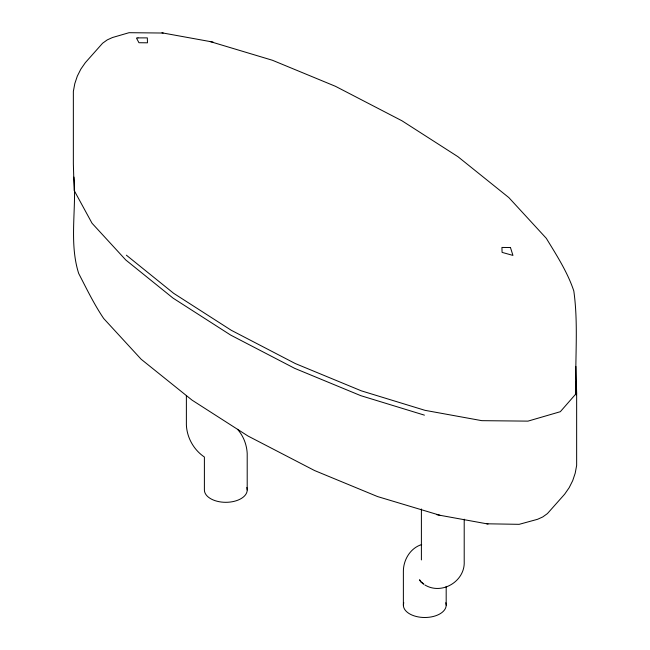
<?xml version="1.0" encoding="UTF-8"?>
<svg xmlns="http://www.w3.org/2000/svg" width="650" height="650" viewBox="0 0 650 650"><rect width="100%" height="100%" fill="white"/><g stroke="black" fill="none" stroke-linecap="round" stroke-linejoin="round"><path stroke-width="0.97" d="M575.843 366.389L576.648 393.031L560.324 411.702L527.979 421.127L481.829 420.664L425.011 410.337L361.392 390.861L295.319 363.561L231.286 330.289L173.656 293.321L126.368 255.174M421.696 544.562C410.377 548.015 403.382 559.804 403.374 571.293L403.374 605.142M163.207 33.036L129.058 32.695L112.483 37.521L107.258 39.886L102.594 43.233L85.353 62.636L80.836 69.144L77.301 76.172L74.799 83.639L73.353 91.431L73.353 163.8L74.157 190.45L92.04 223.251L125.775 259.984L173.071 298.131L230.693 335.099L294.726 368.371L360.799 395.671L424.418 415.147M486.793 523.794L519.171 524.331L537.517 519.309L542.742 516.953L547.406 513.606L564.647 494.195L569.164 487.695L572.699 480.659L575.201 473.2L576.648 465.4L576.648 393.031M210.137 41.567L272.447 60.271L335.465 86.312L401.993 120.803L457.909 156.674L508.844 197.592L546.301 238.314C556.546 255.149 567.564 272.155 573.812 290.973C578.63 325.268 574.714 360.295 576.054 394.826M73.946 177.084C76.643 208.869 68.868 242.507 78.674 273.423C86.564 288.673 94.079 304.281 103.699 318.516L141.156 359.247L192.091 400.164L248.007 436.028L314.535 470.527L377.553 496.567L439.863 515.263M161.956 32.817L213.119 42.104M436.881 514.727L488.044 524.022M424.775 584.886C441.642 595.359 465.181 581.36 464.206 561.576L464.206 519.204M423.8 583.928L420.973 581.766L419.559 579.776L420.615 581.677L423.467 584.163M237.502 429.301C243.425 435.906 246.764 444.698 247.203 453.513L247.203 489.954M575.575 382.054L575.933 393.892M446.184 586.365L446.184 605.142M421.395 508.999L421.395 559.926M186.379 395.476L186.379 424.824C186.883 437.596 193.789 449.889 204.393 457.015L204.393 489.954A21.401 12.358 0 0 0 227.906 502.255A21.401 12.358 0 0 0 246.797 487.541M445.77 602.729A21.401 12.358 0 0 1 424.775 617.5A21.401 12.358 0 0 1 403.788 602.729M137.995 37.887L136.459 38.049L138.946 42.721L147.477 42.811L147.331 37.887L137.995 37.887M510.461 247.536L501.93 247.447L502.076 252.379L512.947 255.409L510.461 247.536"/></g></svg>
